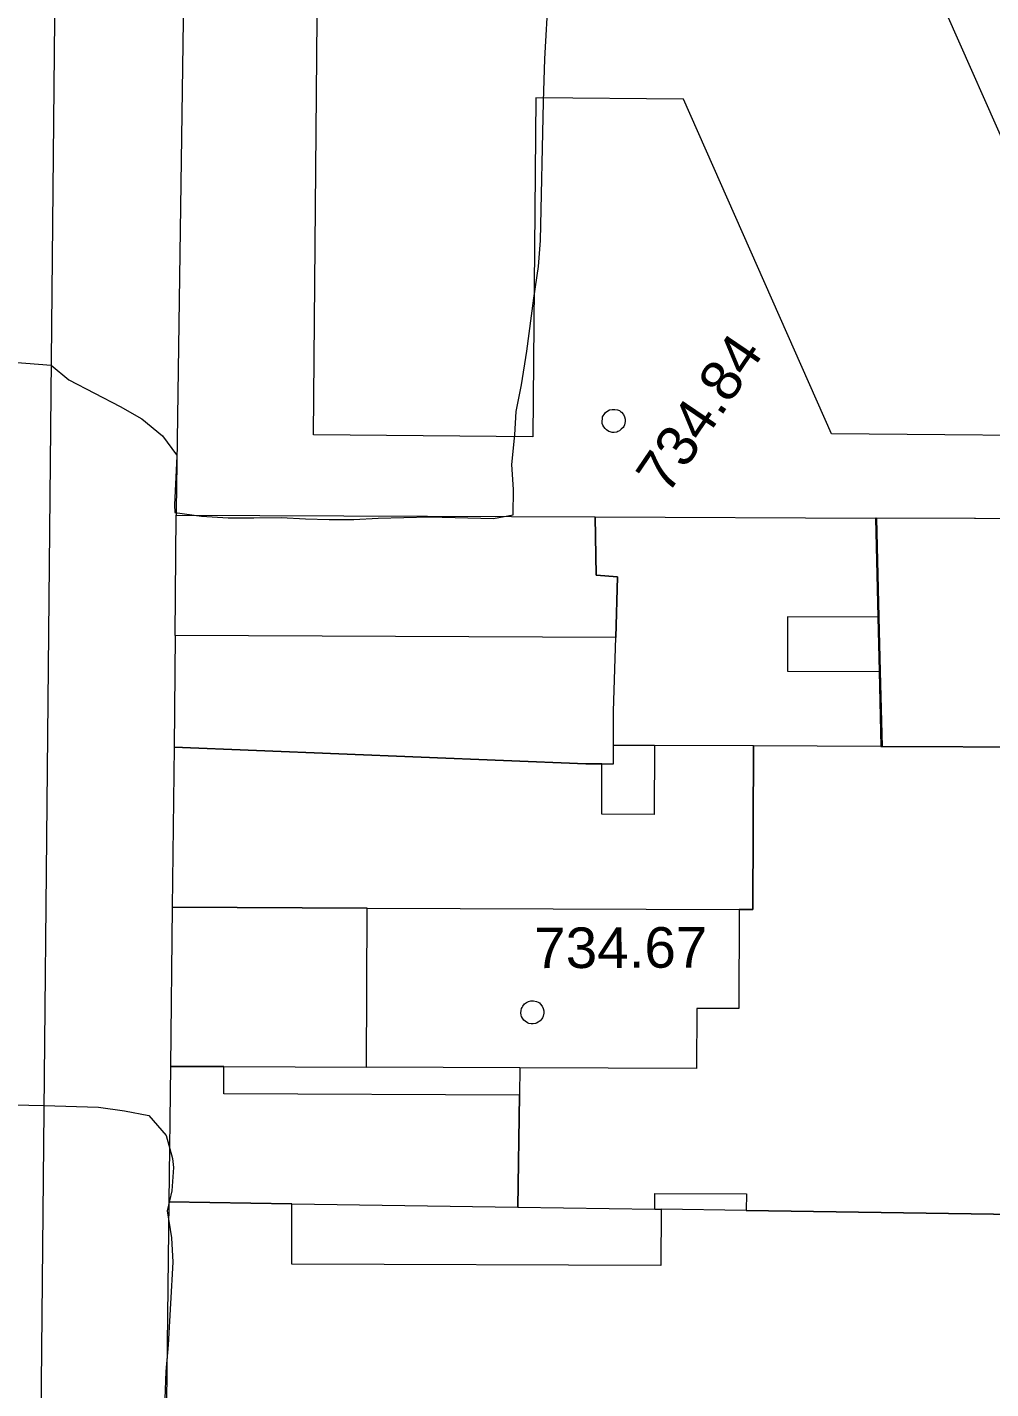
# Model space of a CAD drawing. Header units: metres. Extents: x 325024 to 7190115, y 7391967 to 10157759.
# Drawn here: x 325945.3 to 325986.9, y 7392832.1 to 7392890.8 of the extents above; entities that cross this region are included whole.
import ezdxf
from ezdxf.enums import TextEntityAlignment as Align

# ---------------------------------------------------------------- set-up
doc = ezdxf.new("R2010")
doc.units = ezdxf.units.M
doc.layers.get('0').update_dxf_attribs({"lineweight": 18})
for name, color, linetype, lineweight in [('100_SIST_VIARIO_MEIO_FIO', 1, 'Continuous', 18), ('206_MURO_E_MURO_ARRIMO', 7, 'Continuous', 18), ('214_PROJ_BEIRAL_EDIF', 10, 'Continuous', 18), ('600_CURVA_MESTRA', 14, 'Continuous', 18), ('604_CURVA_INTERM', 7, 'Continuous', 18), ('606_PTO_COTADO', 7, 'Continuous', 18)]:
    doc.layers.add(name, color=color, linetype=linetype, lineweight=lineweight)
doc.styles.add('Style-Arial', font='arial.ttf', dxfattribs={"height": 1.75})

# ---------------------------------------------------------------- blocks, each defined once
blk = doc.blocks.new('SP09')
at = {"color": 0, "linetype": 'Continuous'}
blk.add_lwpolyline([(-0.028, -0.515), (-0.138, -0.495), (-0.238, -0.465), (-0.308, -0.425), (-0.348, -0.395), (-0.418, -0.315), (-0.468, -0.245), (-0.508, -0.155), (-0.518, -0.095), (-0.518, 0.025), (-0.508, 0.105), (-0.478, 0.195), (-0.438, 0.265), (-0.398, 0.325), (-0.318, 0.385), (-0.228, 0.435), (-0.148, 0.475), (-0.098, 0.475), (-0.028, 0.475), (0.082, 0.475), (0.192, 0.435), (0.272, 0.395), (0.352, 0.315), (0.412, 0.225), (0.462, 0.105), (0.482, 0.025), (0.482, -0.035), (0.472, -0.085), (0.442, -0.215), (0.382, -0.305), (0.312, -0.385), (0.232, -0.445), (0.102, -0.495), (0.022, -0.515)], close=True, dxfattribs=at)

msp = doc.modelspace()

# ---------------------------------------------------------------- linework, layer by layer
at = {"layer": '100_SIST_VIARIO_MEIO_FIO'}
msp.add_lwpolyline([(325947.047, 7392946.742), (325946.551, 7392895.592), (325945.675, 7392805.793), (325946.128, 7392803.595), (325947.071, 7392801.558), (325948.455, 7392799.791), (325950.207, 7392798.388), (325952.234, 7392797.422), (325954.427, 7392796.946), (326030.339, 7392796.297), (326032.219, 7392797.499), (326033.46, 7392799.356), (326033.858, 7392801.554), (326033.525, 7392803.295), (325990.024, 7392902.233), (325979.924, 7392924.987)], dxfattribs=at)
at = {"layer": '206_MURO_E_MURO_ARRIMO'}
for p, q in [((325952.154, 7392897.287), (325951.763, 7392869.993)), ((325951.763, 7392869.993), (325951.761, 7392869.754))]:
    msp.add_line(p, q, dxfattribs=at)
for points in [[(325966.593, 7392845.912), (325959.972, 7392845.938)], [(325972.422, 7392839.815), (325972.697, 7392839.811)]]:
    msp.add_lwpolyline(points, dxfattribs=at)
at = {"layer": '214_PROJ_BEIRAL_EDIF'}
for points in [[(325957.883, 7392896.119), (325983.048, 7392895.896), (325985.033, 7392891.355), (325993.095, 7392873.145), (325980.046, 7392873.261), (325973.654, 7392887.705), (325967.283, 7392887.761), (325967.153, 7392873.135), (325957.68, 7392873.219)], [(325951.761, 7392869.754), (325969.849, 7392869.681), (325969.886, 7392867.166), (325970.808, 7392867.093), (325970.733, 7392864.482), (325951.72, 7392864.559)], [(325970.733, 7392864.482), (325970.808, 7392867.093), (325969.886, 7392867.166), (325969.849, 7392869.681), (325981.947, 7392869.633), (325982.049, 7392865.353), (325978.152, 7392865.369), (325978.143, 7392863.029), (325982.105, 7392863.013), (325982.182, 7392859.779), (325976.684, 7392859.801), (325972.408, 7392859.818), (325970.636, 7392859.825), (325970.642, 7392861.299)], [(325993.672, 7392869.585), (325993.648, 7392863.582), (325990.46, 7392863.595), (325990.484, 7392869.598), (325981.947, 7392869.633), (325982.049, 7392865.353), (325982.105, 7392863.013), (325982.182, 7392859.779), (325989.274, 7392859.75), (326005.326, 7392859.685), (326001.021, 7392869.556)], [(325993.721, 7392869.585), (325993.696, 7392863.582), (325990.509, 7392863.595), (325990.533, 7392869.598), (325981.996, 7392869.633), (325982.098, 7392865.353), (325982.153, 7392863.013), (325982.23, 7392859.779), (325989.323, 7392859.75), (326005.375, 7392859.685), (326001.07, 7392869.556)], [(325970.636, 7392859.825), (325970.642, 7392861.299), (325970.733, 7392864.482), (325951.72, 7392864.559), (325951.665, 7392859.748), (325969.437, 7392859.028), (325970.137, 7392859.025), (325970.633, 7392859.023)], [(325960, 7392852.805), (325976.06, 7392852.74), (325976.655, 7392852.738), (325976.684, 7392859.801), (325972.408, 7392859.818), (325972.396, 7392856.841), (325970.129, 7392856.85), (325970.137, 7392859.025), (325969.437, 7392859.028), (325951.665, 7392859.748), (325951.587, 7392852.839)], [(325976.37, 7392839.757), (325988.978, 7392839.572), (325989.274, 7392859.75), (325982.182, 7392859.779), (325976.684, 7392859.801), (325976.655, 7392852.738), (325976.06, 7392852.74), (325976.043, 7392848.468), (325974.229, 7392848.475), (325974.219, 7392845.881), (325966.593, 7392845.912), (325966.575, 7392844.732), (325966.505, 7392839.902), (325972.422, 7392839.815), (325972.425, 7392840.484), (325976.373, 7392840.468)], [(325953.821, 7392845.963), (325959.972, 7392845.938), (325960, 7392852.805), (325951.587, 7392852.839), (325951.509, 7392845.972)], [(325953.821, 7392845.963), (325951.509, 7392845.972), (325951.442, 7392840.123), (325956.758, 7392840.045), (325966.505, 7392839.902), (325966.575, 7392844.732), (325953.816, 7392844.784)], [(325988.978, 7392839.572), (325976.37, 7392839.757), (325972.697, 7392839.811), (325972.687, 7392837.379), (325956.747, 7392837.444), (325956.758, 7392840.045), (325951.442, 7392840.123), (325951.33, 7392830.289), (325960.983, 7392830.018), (325970.856, 7392829.74), (325973.375, 7392829.67), (325981.277, 7392829.638), (325982.844, 7392829.631), (325991.343, 7392829.411), (325991.346, 7392830.227), (325991.373, 7392836.969), (325990.826, 7392836.983), (325990.836, 7392839.545)]]:
    msp.add_lwpolyline(points, close=True, dxfattribs=at)
at = {"layer": '600_CURVA_MESTRA', "elevation": 735, "flags": 128}
msp.add_lwpolyline([(325938.517, 7392876.841), (325946.362, 7392876.235), (325947.128, 7392875.589), (325949.335, 7392874.44), (325950.276, 7392873.92), (325951.167, 7392873.18), (325951.771, 7392872.362), (325951.792, 7392872.299), (325951.692, 7392870.206), (325951.699, 7392869.871), (325952.856, 7392869.709), (325954.006, 7392869.648), (325955.111, 7392869.636), (325956.292, 7392869.654), (325957.337, 7392869.592), (325958.357, 7392869.569), (325959.426, 7392869.574), (325960.481, 7392869.628), (325962.7, 7392869.678), (325965.454, 7392869.611), (325966.307, 7392869.776), (325966.315, 7392870.864), (325966.252, 7392871.938), (325966.374, 7392873.228), (325966.44, 7392874.231), (325966.66, 7392875.38), (325966.89, 7392876.835), (325967.202, 7392879.12), (325967.398, 7392880.493), (325967.483, 7392881.603), (325967.617, 7392887.584), (325967.667, 7392889.44), (325967.824, 7392892.256)], dxfattribs=at)
at = {"layer": '604_CURVA_INTERM', "elevation": 734}
msp.add_lwpolyline([(325938.247, 7392844.459), (325946.051, 7392844.285), (325948.4, 7392844.219), (325949.521, 7392844.06), (325950.572, 7392843.853), (325951.322, 7392842.986), (325951.599, 7392841.997), (325951.637, 7392841.61), (325951.566, 7392840.609), (325951.372, 7392839.741), (325951.554, 7392838.58), (325951.608, 7392837.523), (325951.408, 7392833.965), (325951.305, 7392832.807), (325951.222, 7392830.442)], dxfattribs=at)

# ---------------------------------------------------------------- block references
at = {"layer": '606_PTO_COTADO', "rotation": 55.83005668387076}
for p in [(325970.643, 7392873.853, 734.84), (325967.137, 7392848.332, 734.675)]:
    msp.add_blockref('SP09', p, dxfattribs=at)

# ---------------------------------------------------------------- texts
at = {"layer": '606_PTO_COTADO', "style": 'Style-Arial'}
for s, rotation, p in [('734.84', 55.83006, (325974.335, 7392874.165, 734.84)), ('734.67', 0.22263, (325970.951, 7392851.098, 734.675))]:
    msp.add_text(s, height=1.75, rotation=rotation, dxfattribs=at).set_placement(p, align=Align.MIDDLE_CENTER)

doc.saveas('drawing.dxf')
